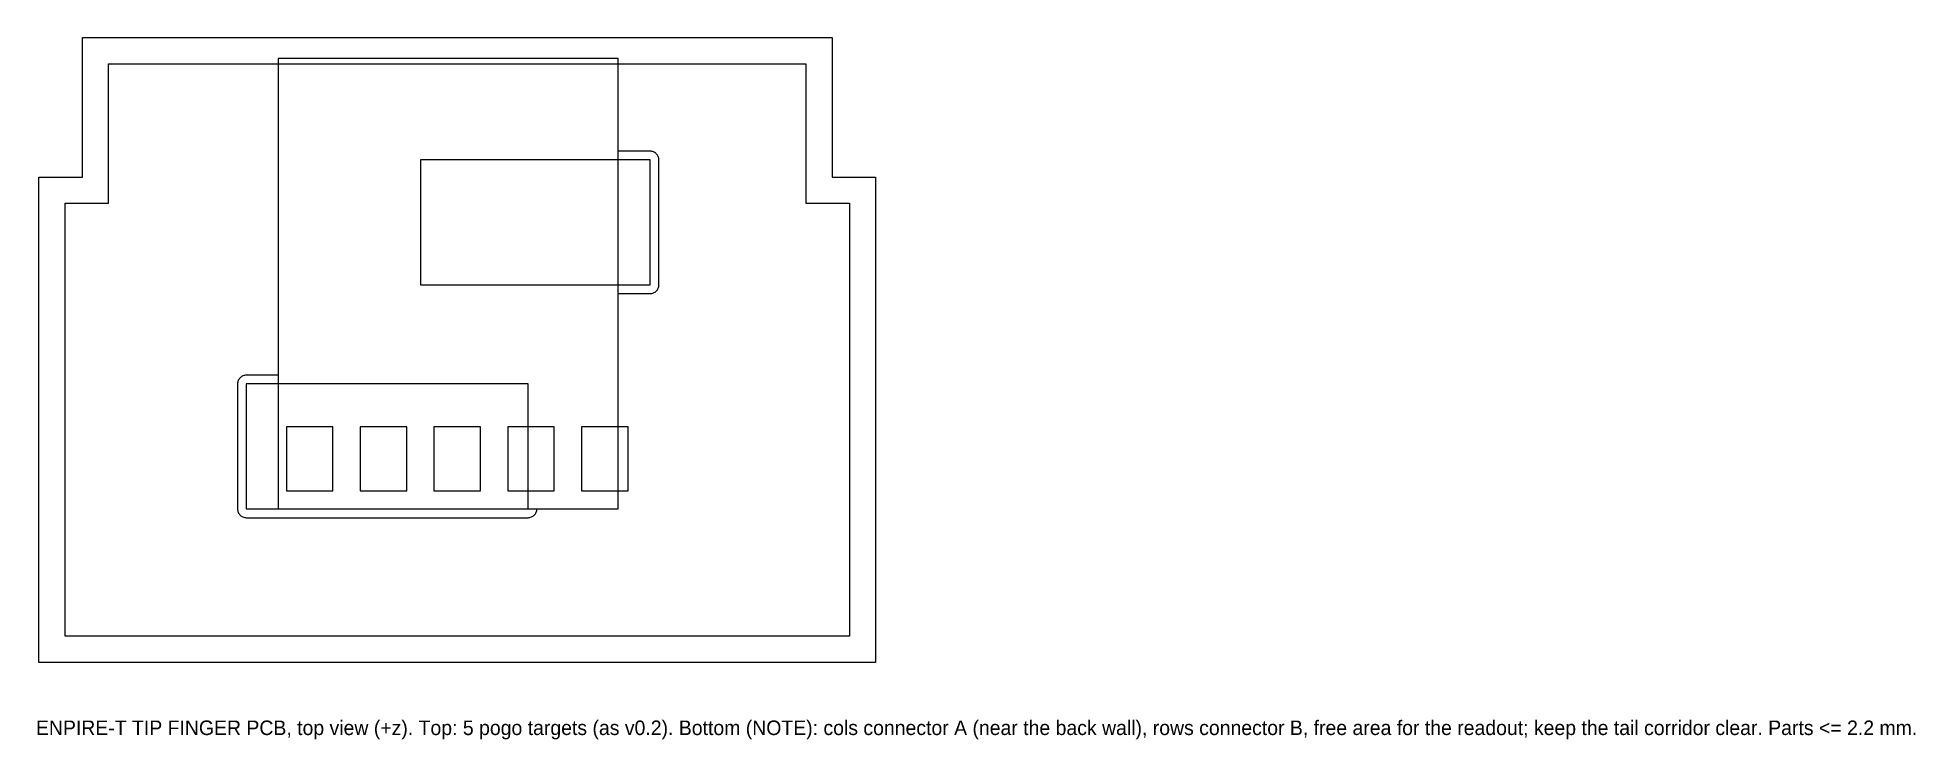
# Model space of a CAD drawing. Header units: millimetres. Extents: x -14.4 to 50.2, y 0.8 to 25.
import ezdxf

# ---------------------------------------------------------------- set-up
doc = ezdxf.new("R2010")
doc.units = ezdxf.units.MM
for name, color, linetype in [('CU_L1', 1, 'Continuous'), ('NOTE', 8, 'Continuous'), ('OUTLINE', 7, 'Continuous')]:
    doc.layers.add(name, color=color, linetype=linetype)

msp = doc.modelspace()

# ---------------------------------------------------------------- linework, layer by layer
at = {"layer": 'CU_L1'}
for points in [[(-4.28, 9.4), (-4.28, 11.6), (-5.88, 11.6), (-5.88, 9.4), (-4.28, 9.4)], [(-1.74, 9.4), (-1.74, 11.6), (-3.34, 11.6), (-3.34, 9.4), (-1.74, 9.4)], [(0.8, 9.4), (0.8, 11.6), (-0.8, 11.6), (-0.8, 9.4), (0.8, 9.4)], [(3.34, 9.4), (3.34, 11.6), (1.74, 11.6), (1.74, 9.4), (3.34, 9.4)], [(5.88, 9.4), (5.88, 11.6), (4.28, 11.6), (4.28, 9.4), (5.88, 9.4)]]:
    msp.add_lwpolyline(points, close=True, dxfattribs=at)
at = {"layer": 'NOTE'}
for points in [[(13.5, 19.3), (13.5, 4.4), (-13.5, 4.4), (-13.5, 19.3), (-12, 19.3), (-12, 24.1), (12, 24.1), (12, 19.3), (13.5, 19.3)], [(13.5, 4.4), (-13.5, 4.4), (-13.5, 19.3), (-12, 19.3), (-12, 24.1), (-6.16, 24.1), (-6.16, 13.38), (-7.26, 13.38), (-7.289, 13.379), (-7.319, 13.374), (-7.347, 13.367), (-7.375, 13.357), (-7.401, 13.345), (-7.427, 13.329), (-7.45, 13.312), (-7.472, 13.292), (-7.492, 13.27), (-7.509, 13.247), (-7.525, 13.221), (-7.537, 13.195), (-7.547, 13.167), (-7.554, 13.139), (-7.559, 13.109), (-7.56, 13.08), (-7.56, 8.78), (-7.559, 8.751), (-7.554, 8.721), (-7.547, 8.693), (-7.537, 8.665), (-7.525, 8.639), (-7.509, 8.613), (-7.492, 8.59), (-7.472, 8.568), (-7.45, 8.548), (-7.427, 8.531), (-7.401, 8.515), (-7.375, 8.503), (-7.347, 8.493), (-7.319, 8.486), (-7.289, 8.481), (-7.26, 8.48), (2.44, 8.48), (2.469, 8.481), (2.499, 8.486), (2.527, 8.493), (2.555, 8.503), (2.581, 8.515), (2.607, 8.531), (2.63, 8.548), (2.652, 8.568), (2.672, 8.59), (2.689, 8.613), (2.705, 8.639), (2.717, 8.665), (2.727, 8.693), (2.734, 8.721), (2.739, 8.751), (2.74, 8.78), (5.54, 8.78), (5.54, 16.19), (6.64, 16.19), (6.669, 16.191), (6.699, 16.196), (6.727, 16.203), (6.755, 16.213), (6.781, 16.225), (6.807, 16.241), (6.83, 16.258), (6.852, 16.278), (6.872, 16.3), (6.889, 16.323), (6.905, 16.349), (6.917, 16.375), (6.927, 16.403), (6.934, 16.431), (6.939, 16.461), (6.94, 16.49), (6.94, 20.79), (6.939, 20.819), (6.934, 20.849), (6.927, 20.877), (6.917, 20.905), (6.905, 20.931), (6.889, 20.957), (6.872, 20.98), (6.852, 21.002), (6.83, 21.022), (6.807, 21.039), (6.781, 21.055), (6.755, 21.067), (6.727, 21.077), (6.699, 21.084), (6.669, 21.089), (6.64, 21.09), (5.54, 21.09), (5.54, 24.1), (12, 24.1), (12, 19.3), (13.5, 19.3), (13.5, 4.4)], [(5.54, 8.78), (5.54, 24.285), (-6.16, 24.285), (-6.16, 8.78), (5.54, 8.78)], [(6.64, 16.49), (6.64, 20.79), (-1.26, 20.79), (-1.26, 16.49), (6.64, 16.49)], [(2.44, 8.78), (2.44, 13.08), (-7.26, 13.08), (-7.26, 8.78), (2.44, 8.78)]]:
    msp.add_lwpolyline(points, close=True, dxfattribs=at)
at = {"layer": 'OUTLINE'}
msp.add_lwpolyline([(14.4, 20.2), (14.4, 3.5), (-14.4, 3.5), (-14.4, 20.2), (-12.9, 20.2), (-12.9, 25), (12.9, 25), (12.9, 20.2), (14.4, 20.2)], close=True, dxfattribs=at)

# ---------------------------------------------------------------- texts
at = {"layer": 'NOTE'}
msp.add_text('ENPIRE-T TIP FINGER PCB, top view (+z). Top: 5 pogo targets (as v0.2). Bottom (NOTE): cols connector A (near the back wall), rows connector B, free area for the readout; keep the tail corridor clear. Parts <= 2.2 mm.', height=0.5, dxfattribs=at).set_placement((-14.5, 1))

doc.saveas('drawing.dxf')
